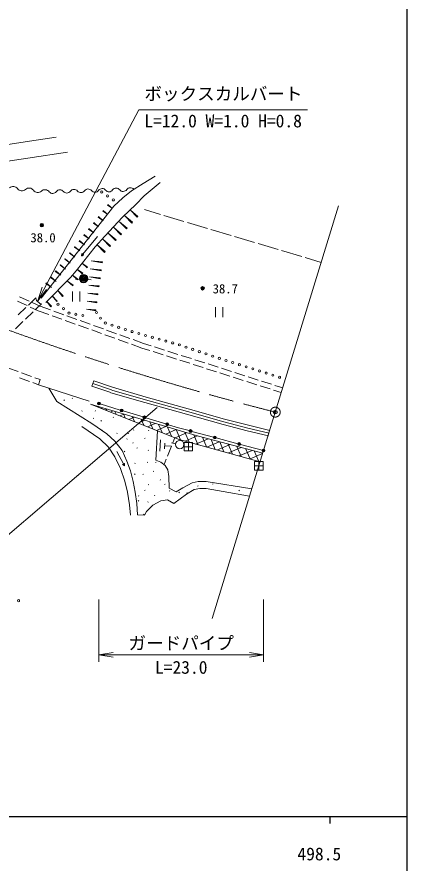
# Model space of a CAD drawing. Units: millimetres at full size, sheet at 1:1000; details may follow other scales. Extents: x 40000 to 680000, y 20000 to 380000.
# Drawn here: x 523435 to 579000, y 198357 to 318806 of the extents above; entities that cross this region are included whole.
import ezdxf
from ezdxf.enums import TextEntityAlignment as Align

# ---------------------------------------------------------------- set-up
doc = ezdxf.new("R2010")
doc.units = ezdxf.units.MM
doc.header["$LTSCALE"] = 1000
doc.header["$PDMODE"] = 32
doc.header["$PDSIZE"] = 500
doc.linetypes.add('CHAIN', pattern=[18.5, 12, -1.5, 3.5, -1.5])
for name, color, linetype, lineweight in [('M-BMK', 2, 'CHAIN', 13), ('M-BMK-OTRS', 5, 'Continuous', 13), ('M-BMK-ROW', 30, 'Continuous', 13), ('M-STR-HTXT', 7, 'Continuous', 13), ('M-STR-STRC', 7, 'Continuous', 13), ('M-TTL-BAND', 7, 'Continuous', 25), ('M-WORK', 1, 'Continuous', 13)]:
    doc.layers.add(name, color=color, linetype=linetype, lineweight=lineweight)
doc.layers.add('M-OTRS', color=6, linetype='Continuous')
doc.styles.add('ＭＳ ゴシック', font='')
doc.styles.get('ＭＳ ゴシック').set_extended_font_data('MS Gothic')

# ---------------------------------------------------------------- blocks, each defined once
blk = doc.blocks.new('open_arrow')
at = {"color": 0, "linetype": 'Continuous', "lineweight": -2}
blk.add_lwpolyline([(7.5, 1.25), (0, 0), (7.5, -1.25)], dxfattribs=at)

msp = doc.modelspace()

# ---------------------------------------------------------------- hatches: boundary and pattern name
at = {"layer": 'M-WORK'}
h = msp.add_hatch(dxfattribs=at)
h.set_pattern_fill('USER', color=256, style=0, pattern_type=2)
h.set_pattern_definition([(23.35, (546115, 260057), (-396.35, 918.1), []), (113.35, (546115, 260057), (-918.1, -396.35), [])])
h.paths.add_polyline_path([(533909, 263682), (546532, 258672), (558069, 255487), (558444, 256710), (549293, 259113)])

# ---------------------------------------------------------------- linework, layer by layer
at = {"layer": 'M-BMK'}
msp.add_circle((560232, 262547), 700, dxfattribs=at)
msp.add_arc((658587, 650266), 400000, 247.14474, 255.76566, dxfattribs=at)
at = {"layer": 'M-BMK-OTRS'}
for p, q in [((569237, 291933), (560232, 262547)), ((560232, 262547), (551228, 233160))]:
    msp.add_line(p, q, dxfattribs=at)
at = {"layer": 'M-BMK-ROW'}
for p, q in [((548457, 258229), (547257, 258229)), ((547257, 258229), (547257, 257029)), ((547857, 257029), (547857, 258229)), ((548457, 257029), (548457, 258229)), ((548457, 257629), (547257, 257629)), ((547257, 257029), (548457, 257029)), ((558490, 255504), (557290, 255504)), ((557290, 255504), (557290, 254304)), ((557890, 254304), (557890, 255504)), ((558490, 254304), (558490, 255504)), ((558490, 254904), (557290, 254904)), ((557290, 254304), (558490, 254304))]:
    msp.add_line(p, q, dxfattribs=at)
at = {"layer": 'M-OTRS'}
msp.add_point((560232, 262547), dxfattribs=at)
at = {"layer": 'M-STR-HTXT'}
for p, q in [((535119, 235858), (535119, 227003)), ((558555, 235858), (558555, 227003)), ((535119, 228003), (558555, 228003))]:
    msp.add_line(p, q, dxfattribs=at)
msp.add_lwpolyline([(526400, 278400), (540800, 305600), (564800, 305600)], dxfattribs=at)
at = {"layer": 'M-STR-STRC'}
for p, q in [((519920, 243164), (543414, 263208)), ((535310, 263708), (538163, 262841)), ((538545, 262725), (541398, 261858)), ((541781, 261741), (544633, 260874)), ((545016, 260758), (546442, 260325)), ((546442, 260325), (547979, 259912)), ((548366, 259808), (551440, 258983)), ((551827, 258880), (554901, 258055)), ((555288, 257951), (558362, 257126))]:
    msp.add_line(p, q, dxfattribs=at)
for centre, radius in [((535119, 263766), 200), ((535119, 263766), 160), ((535119, 263766), 120), ((535119, 263766), 100), ((538354, 262783), 200), ((538354, 262783), 160), ((538354, 262783), 120), ((538354, 262783), 100), ((541589, 261800), 200), ((541589, 261800), 160), ((541589, 261800), 120), ((541589, 261800), 100), ((544825, 260816), 200), ((544825, 260816), 160), ((544825, 260816), 120), ((544825, 260816), 100), ((548173, 259860), 200), ((548173, 259860), 160), ((548173, 259860), 120), ((548173, 259860), 100), ((551633, 258932), 200), ((551633, 258932), 160), ((551633, 258932), 120), ((551633, 258932), 100), ((555094, 258003), 200), ((555094, 258003), 160), ((555094, 258003), 120), ((555094, 258003), 100), ((558555, 257074), 200), ((558555, 257074), 160), ((558555, 257074), 120), ((558555, 257074), 100)]:
    msp.add_circle(centre, radius, dxfattribs=at)
at = {"layer": 'M-TTL-BAND'}
for p, q in [((579000, 20000), (579000, 370000)), ((40000, 205000), (579000, 205000)), ((568000, 205000), (568000, 204000))]:
    msp.add_line(p, q, dxfattribs=at)
at = {"layer": 'M-WORK'}
for p, q in [((536343, 292031), (536397, 292101)), ((536343, 292031), (537064, 291519)), ((536370, 292066), (537064, 291519)), ((536397, 292101), (537064, 291519)), ((534994, 290319), (535049, 290390)), ((534994, 290319), (535727, 289798)), ((535021, 290355), (535727, 289798)), ((535049, 290390), (535727, 289798)), ((535668, 291176), (535723, 291246)), ((535668, 291176), (536396, 290659)), ((535696, 291211), (536396, 290659)), ((535723, 291246), (536396, 290659)), ((539849, 289520), (538816, 290484)), ((539898, 289571), (538816, 290484)), ((539801, 289468), (538816, 290484)), ((540628, 290353), (539604, 291309)), ((540675, 290404), (539604, 291309)), ((540580, 290301), (539604, 291309)), ((540675, 290404), (540580, 290301)), ((541585, 291378), (543874, 290695)), ((544353, 290552), (547228, 289695)), ((534319, 289462), (534375, 289533)), ((534319, 289462), (535058, 288937)), ((534347, 289498), (535058, 288937)), ((534375, 289533), (535058, 288937)), ((539070, 288685), (538028, 289659)), ((539119, 288738), (538028, 289659)), ((539022, 288633), (538028, 289659)), ((539898, 289571), (539801, 289468)), ((547707, 289552), (550582, 288694)), ((533643, 288605), (533699, 288676)), ((533643, 288605), (534389, 288075)), ((533671, 288641), (534389, 288075)), ((533699, 288676), (534389, 288075)), ((537509, 287014), (536447, 288006)), ((537559, 287067), (536447, 288006)), ((537460, 286961), (536447, 288006)), ((538290, 287850), (537238, 288833)), ((538339, 287903), (537238, 288833)), ((538241, 287798), (537238, 288833)), ((538339, 287903), (538241, 287798)), ((539119, 288738), (539022, 288633)), ((551061, 288552), (553936, 287694)), ((532290, 286888), (532348, 286961)), ((532290, 286888), (533048, 286350)), ((532319, 286924), (533048, 286350)), ((532348, 286961), (533048, 286350)), ((534913, 287548), (532820, 285015)), ((532967, 287747), (533024, 287819)), ((532967, 287747), (533719, 287213)), ((532995, 287783), (533719, 287213)), ((533024, 287819), (533719, 287213)), ((536728, 286177), (535656, 287178)), ((536778, 286231), (535656, 287178)), ((536677, 286124), (535656, 287178)), ((537559, 287067), (537460, 286961)), ((554415, 287551), (557290, 286694)), ((531613, 286029), (531671, 286102)), ((531613, 286029), (532377, 285486)), ((531642, 286065), (532377, 285486)), ((531671, 286102), (532377, 285486)), ((535945, 285339), (534863, 286350)), ((535995, 285394), (534863, 286350)), ((535894, 285285), (534863, 286350)), ((536778, 286231), (536677, 286124)), ((557769, 286551), (560644, 285693)), ((561123, 285550), (563997, 284693)), ((530258, 284308), (530317, 284383)), ((530258, 284308), (531034, 283757)), ((530287, 284345), (531034, 283757)), ((530317, 284383), (531034, 283757)), ((530936, 285169), (530994, 285243)), ((530936, 285169), (531706, 284622)), ((530965, 285206), (531706, 284622)), ((530994, 285243), (531706, 284622)), ((532702, 285108), (532636, 284779)), ((532820, 285015), (532636, 284779)), ((532636, 284779), (532939, 284923)), ((532812, 285022), (532640, 284801)), ((532805, 285028), (532645, 284823)), ((532797, 285034), (532649, 284845)), ((532789, 285040), (532654, 284867)), ((532828, 285009), (532656, 284788)), ((532781, 285046), (532658, 284888)), ((532773, 285052), (532662, 284910)), ((532765, 285058), (532667, 284932)), ((532757, 285065), (532671, 284954)), ((532749, 285071), (532676, 284976)), ((532836, 285003), (532676, 284798)), ((532742, 285077), (532680, 284998)), ((532734, 285083), (532684, 285020)), ((532726, 285089), (532689, 285042)), ((532718, 285095), (532693, 285064)), ((532844, 284997), (532696, 284808)), ((532710, 285102), (532698, 285086)), ((532939, 284923), (532702, 285108)), ((532852, 284991), (532717, 284817)), ((532860, 284985), (532737, 284827)), ((532868, 284978), (532757, 284837)), ((532876, 284972), (532777, 284846)), ((532883, 284966), (532797, 284856)), ((532891, 284960), (532818, 284865)), ((532882, 285094), (532820, 285015)), ((532899, 284954), (532838, 284875)), ((532907, 284948), (532858, 284885)), ((532915, 284942), (532878, 284894)), ((532923, 284935), (532898, 284904)), ((532931, 284929), (532918, 284914)), ((535995, 285394), (535894, 285285)), ((564477, 284550), (566765, 283867)), ((529580, 283447), (529639, 283522)), ((529580, 283447), (530362, 282892)), ((529609, 283485), (530362, 282892)), ((529639, 283522), (530362, 282892)), ((533449, 283143), (532757, 283687)), ((533476, 283178), (532757, 283687)), ((533422, 283109), (532757, 283687)), ((533476, 283178), (533422, 283109)), ((535597, 283880), (533998, 284100)), ((535608, 283960), (533998, 284100)), ((535586, 283800), (533998, 284100)), ((535608, 283960), (535586, 283800)), ((528901, 282585), (528961, 282661)), ((528901, 282585), (529689, 282026)), ((528931, 282623), (529689, 282026)), ((528961, 282661), (529689, 282026)), ((532101, 281429), (531343, 282025)), ((532131, 281467), (531343, 282025)), ((532072, 281391), (531343, 282025)), ((532777, 282288), (532052, 282858)), ((532805, 282324), (532052, 282858)), ((532748, 282252), (532052, 282858)), ((532805, 282324), (532748, 282252)), ((535440, 282730), (533885, 282943)), ((535450, 282807), (533885, 282943)), ((535429, 282652), (533885, 282943)), ((535450, 282807), (535429, 282652)), ((527542, 280860), (527603, 280937)), ((527542, 280860), (528342, 280292)), ((527572, 280899), (528342, 280292)), ((527603, 280937), (528342, 280292)), ((528222, 281723), (528282, 281800)), ((528222, 281723), (529016, 281159)), ((528252, 281761), (529016, 281159)), ((528282, 281800), (529016, 281159)), ((531424, 280567), (530632, 281189)), ((531455, 280607), (530632, 281189)), ((531393, 280528), (530632, 281189)), ((531779, 281454), (533988, 281380)), ((532131, 281467), (532072, 281391)), ((535282, 281583), (533773, 281790)), ((535293, 281659), (533773, 281790)), ((535272, 281508), (533773, 281790)), ((535293, 281659), (535272, 281508)), ((529965, 279064), (529266, 279841)), ((530004, 279099), (529266, 279841)), ((529926, 279029), (529266, 279841)), ((531346, 279712), (531346, 278312)), ((531455, 280607), (531393, 280528)), ((532396, 278312), (532396, 279712)), ((534970, 279305), (533551, 279499)), ((534980, 279376), (533551, 279499)), ((534960, 279234), (533551, 279499)), ((535126, 280442), (533662, 280643)), ((535136, 280515), (533662, 280643)), ((535116, 280369), (533662, 280643)), ((535136, 280515), (535116, 280369)), ((523524, 278331), (524887, 277704)), ((523804, 278972), (525167, 278346)), ((525068, 277787), (526139, 278810)), ((528322, 277589), (527641, 278347)), ((528360, 277623), (527641, 278347)), ((528284, 277555), (527641, 278347)), ((529143, 278326), (528453, 279094)), ((529181, 278360), (528453, 279094)), ((529105, 278291), (528453, 279094)), ((529181, 278360), (529105, 278291)), ((530004, 279099), (529926, 279029)), ((534815, 278172), (533440, 278360)), ((534824, 278241), (533440, 278360)), ((534805, 278103), (533440, 278360)), ((534824, 278241), (534805, 278103)), ((534980, 279376), (534960, 279234)), ((523622, 276405), (524707, 277442)), ((525341, 277495), (526474, 276974)), ((525621, 278137), (526739, 277622)), ((526944, 277969), (526100, 277158)), ((526739, 277622), (528215, 277093)), ((528360, 277623), (528284, 277555)), ((534660, 277044), (533330, 277226)), ((534669, 277110), (533330, 277226)), ((534651, 276977), (533330, 277226)), ((534669, 277110), (534651, 276977)), ((551724, 277475), (551724, 276075)), ((552774, 276075), (552774, 277475)), ((525739, 276812), (524658, 275772)), ((526474, 276974), (527970, 276437)), ((528440, 276268), (529852, 275761)), ((528685, 276924), (530097, 276417)), ((530568, 276248), (531979, 275741)), ((524297, 275426), (523216, 274386)), ((530323, 275592), (531734, 275085)), ((532205, 274916), (533617, 274410)), ((532450, 275572), (533862, 275066)), ((534332, 274897), (535744, 274390)), ((534087, 274241), (535499, 273734)), ((535970, 273565), (537382, 273058)), ((536215, 274221), (537627, 273714)), ((538097, 273545), (539509, 273038)), ((537852, 272889), (539264, 272382)), ((539735, 272214), (541230, 271677)), ((539980, 272869), (541455, 272340)), ((541455, 272340), (542562, 271986)), ((541230, 271677), (542343, 271321)), ((542819, 271169), (544248, 270713)), ((543038, 271834), (544467, 271378)), ((544943, 271225), (546372, 270769)), ((544724, 270561), (546153, 270104)), ((546630, 269952), (548058, 269496)), ((546848, 270617), (548277, 270161)), ((548754, 270008), (550182, 269552)), ((522224, 268828), (523632, 268310)), ((548535, 269343), (549964, 268887)), ((550440, 268735), (551869, 268279)), ((550659, 269400), (552088, 268943)), ((552564, 268791), (553993, 268335)), ((523819, 267419), (525231, 266913)), ((524102, 268138), (525510, 267621)), ((525979, 267449), (526724, 267175)), ((552345, 268126), (553774, 267670)), ((554250, 267518), (555679, 267061)), ((554469, 268183), (555898, 267726)), ((556374, 267574), (557803, 267118)), ((525702, 266744), (526503, 266457)), ((526724, 267175), (526503, 266457)), ((526503, 266457), (533702, 264097)), ((534119, 266238), (536796, 265325)), ((534248, 266616), (536925, 265704)), ((556155, 266909), (557584, 266453)), ((558061, 266301), (559489, 265844)), ((558279, 266966), (559708, 266509)), ((560185, 266357), (561291, 266004)), ((536833, 265313), (541636, 263933)), ((536943, 265698), (541747, 264318)), ((559966, 265692), (561078, 265337)), ((530132, 264211), (530203, 264282)), ((531285, 264488), (531356, 264559)), ((541639, 263932), (547602, 262239)), ((541748, 264317), (547711, 262624)), ((531426, 262603), (531445, 262621)), ((532667, 262680), (532738, 262751)), ((534576, 262706), (534647, 262776)), ((547713, 262624), (552903, 261170)), ((534318, 261635), (534389, 261705)), ((537121, 261785), (537192, 261855)), ((547605, 262238), (552795, 260784)), ((535396, 261263), (535466, 261334)), ((552810, 260780), (556215, 259897)), ((552910, 261168), (556315, 260284)), ((556323, 260282), (559345, 259565)), ((535576, 259917), (535639, 259980)), ((537660, 259497), (537731, 259568)), ((539265, 259470), (539336, 259540)), ((540034, 259982), (540105, 260052)), ((542165, 259908), (542236, 259979)), ((556231, 259893), (559253, 259176)), ((539071, 258688), (539142, 258759)), ((539940, 258132), (540011, 258203)), ((541622, 258774), (541692, 258845)), ((543787, 256980), (543879, 258583)), ((544451, 257344), (544497, 258145)), ((546011, 258034), (545471, 258182)), ((545621, 258155), (545923, 258914)), ((537684, 256950), (538602, 255173)), ((538720, 256909), (538790, 256980)), ((540521, 257402), (540591, 257472)), ((542112, 257080), (542183, 257151)), ((544474, 257745), (545435, 257689)), ((544880, 256297), (545436, 257690)), ((542006, 255364), (542077, 255435)), ((543185, 255366), (543255, 255436)), ((544392, 255073), (544695, 255832)), ((538735, 255242), (538469, 255105)), ((538469, 255105), (538740, 254907)), ((538478, 255109), (538487, 255091)), ((538487, 255114), (538505, 255078)), ((538496, 255118), (538523, 255065)), ((538504, 255123), (538541, 255052)), ((538513, 255127), (538559, 255039)), ((538522, 255132), (538577, 255025)), ((538531, 255137), (538595, 255012)), ((538540, 255141), (538613, 254999)), ((538549, 255146), (538632, 254986)), ((538556, 255262), (538602, 255173)), ((538558, 255150), (538650, 254973)), ((538567, 255155), (538668, 254960)), ((538576, 255160), (538686, 254946)), ((538584, 255164), (538704, 254933)), ((538593, 255169), (538722, 254920)), ((538602, 255173), (538740, 254907)), ((538611, 255178), (538740, 254929)), ((538620, 255183), (538739, 254952)), ((538629, 255187), (538739, 254974)), ((538638, 255192), (538739, 254996)), ((538647, 255196), (538738, 255019)), ((538655, 255201), (538738, 255041)), ((538664, 255206), (538738, 255063)), ((538673, 255210), (538738, 255086)), ((538682, 255215), (538737, 255108)), ((538691, 255219), (538737, 255130)), ((538700, 255224), (538737, 255153)), ((538709, 255228), (538736, 255175)), ((538718, 255233), (538736, 255198)), ((538727, 255238), (538736, 255220)), ((538740, 254907), (538735, 255242)), ((540227, 255236), (540298, 255307)), ((542854, 254078), (542925, 254149)), ((540182, 253693), (540253, 253763)), ((541386, 253649), (541457, 253720)), ((542129, 252197), (542200, 252267)), ((543835, 252866), (543906, 252937)), ((544475, 252225), (544545, 252296)), ((549166, 251997), (549237, 252068)), ((551302, 252283), (551372, 252354)), ((540743, 250589), (540814, 250660)), ((541615, 251385), (541686, 251456)), ((543023, 250657), (543094, 250727)), ((545149, 251311), (545220, 251382)), ((546516, 251063), (546586, 251134)), ((547617, 251034), (547688, 251104)), ((555060, 251369), (555130, 251440)), ((540722, 249887), (540792, 249958)), ((542060, 249714), (542131, 249784)), ((545293, 249833), (545308, 249848)), ((541470, 247933), (541541, 248004))]:
    msp.add_line(p, q, dxfattribs=at)
for points in [[(492341, 294505), (493353, 295174), (494727, 295837), (496494, 296450), (498310, 296880), (501083, 297346), (504875, 297935), (509059, 298573), (513292, 299260), (517832, 300008), (522148, 300637), (526197, 301282), (529031, 301705)], [(495781, 291975), (495716, 292179), (495771, 292441), (496029, 292757), (496871, 293419), (497861, 293991), (498892, 294417), (500634, 294872), (502404, 295184), (505698, 295736), (511183, 296620), (518950, 297779), (524987, 298718), (530637, 299546)], [(526900, 278753), (537221, 291872), (538512, 293047), (539763, 294059), (541420, 295108), (543131, 296157)], [(527547, 278171), (531073, 281708), (531879, 282655), (534591, 286064), (535936, 287618), (538476, 290315), (540359, 292098), (541572, 293315), (543830, 295237)], [(526139, 278810), (526213, 278442), (526720, 278000), (526944, 277969)], [(534119, 266238), (534248, 266616), (534377, 266995)], [(534377, 266995), (537054, 266082), (541857, 264702), (547821, 263009), (553011, 261555), (556416, 260671), (559438, 259954)], [(527959, 265980), (529140, 264083), (534109, 260936), (536263, 259472), (537367, 258396), (538434, 257071), (539097, 255561), (539612, 254199), (539999, 252653), (540275, 251144), (540496, 249561), (540624, 247942), (541600, 247868), (541876, 248402), (542815, 249285), (543937, 249911), (544858, 250077), (545778, 249561), (547600, 250886), (548686, 251531), (549477, 251678), (550379, 251659), (552790, 251255), (556566, 250583)], [(533909, 263682), (549293, 259113), (558444, 256710)], [(533909, 263682), (546532, 258672), (558069, 255487)], [(532669, 260523), (535246, 258732), (536473, 257554), (537368, 256179), (538166, 254548), (538804, 252707), (539172, 251161), (539467, 249357), (539614, 247885)], [(543454, 259894), (543213, 255727), (543937, 255445), (544539, 254954), (544919, 254328), (545078, 253371), (545140, 251715), (546097, 251199), (547042, 251776), (548391, 252500), (549263, 252684), (550391, 252659), (556884, 251619)]]:
    msp.add_lwpolyline(points, dxfattribs=at)
for centre, radius in [((535515, 293890), 150), ((536338, 293321), 150), ((537160, 292753), 150), ((526989, 289157), 150), ((526989, 289157), 120), ((526989, 289157), 90), ((526989, 289157), 60), ((526989, 289157), 30), ((526989, 289157), 20), ((532929, 281552), 600), ((532929, 281552), 480), ((532929, 281552), 360), ((532929, 281552), 240), ((532929, 281552), 120), ((532929, 281552), 20), ((549876, 280181), 150), ((549876, 280181), 120), ((549876, 280181), 90), ((549876, 280181), 60), ((549876, 280181), 30), ((549876, 280181), 20), ((529291, 277904), 150), ((530070, 277277), 150), ((530848, 276649), 150), ((531833, 276477), 150), ((532818, 276305), 150), ((534757, 276728), 150), ((535348, 275921), 150), ((536025, 275233), 150), ((536977, 274928), 150), ((537929, 274623), 150), ((538881, 274317), 150), ((539834, 274012), 150), ((540793, 273732), 150), ((541757, 273466), 150), ((542721, 273199), 150), ((543685, 272933), 150), ((544649, 272666), 150), ((545613, 272400), 150), ((546574, 272124), 150), ((547521, 271804), 150), ((548468, 271483), 150), ((549415, 271162), 150), ((550362, 270841), 150), ((551310, 270521), 150), ((552257, 270202), 150), ((553212, 269903), 150), ((554166, 269604), 150), ((555120, 269305), 150), ((556074, 269006), 150), ((557029, 268707), 150), ((557983, 268408), 150), ((558937, 268109), 150), ((559892, 267811), 150), ((560846, 267512), 150), ((546620, 257930), 600), ((523675, 235706), 150)]:
    msp.add_circle(centre, radius, dxfattribs=at)
for centre, radius, start, end in [((522903, 293902), 772, 36.80239, 131.70725), ((524139, 294828), 772, 216.80239, 311.70725), ((525167, 293675), 772, 36.80239, 131.70725), ((526403, 294600), 772, 216.80239, 311.70725), ((527430, 293447), 772, 36.80239, 131.70725), ((528539, 294301), 628, 218.64496, 324.66382), ((529563, 293575), 628, 38.64496, 144.66382), ((530543, 294359), 628, 218.64496, 324.66382), ((531567, 293633), 628, 38.64496, 144.66382), ((532548, 294417), 628, 218.64496, 324.66382), ((533572, 293691), 628, 38.64496, 144.66382), ((534552, 294475), 628, 218.64496, 324.66382), ((535576, 293749), 628, 38.64496, 144.66382), ((536557, 294533), 628, 218.64496, 324.66382), ((537581, 293807), 628, 38.64496, 144.66382), ((538561, 294591), 628, 218.64496, 324.66382), ((539585, 293865), 628, 38.64496, 144.66382)]:
    msp.add_arc(centre, radius, start, end, dxfattribs=at)
for p in [(526989, 289157), (532929, 281552), (549876, 280181)]:
    msp.add_point(p, dxfattribs=at)

# ---------------------------------------------------------------- block references
at = {"layer": 'M-STR-HTXT', "xscale": 267, "yscale": 267}
for p, rotation in [((526400, 278400), 62.1), ((558555, 228003), 180)]:
    msp.add_blockref('open_arrow', p, dxfattribs=dict(at, rotation=rotation))
msp.add_blockref('open_arrow', (535119, 228003), dxfattribs=at)

# ---------------------------------------------------------------- texts
at = {"layer": 'M-STR-HTXT', "style": 'ＭＳ ゴシック'}
msp.add_text('ボックスカルバート', height=1833, dxfattribs=at).set_placement((541600, 306400), align=Align.BOTTOM_LEFT)
for s, p in [('L=12.0 W=1.0 H=0.8', (552800, 304000)), ('ガードパイプ', (546833, 229664))]:
    msp.add_text(s, height=1833, dxfattribs=at).set_placement(p, align=Align.MIDDLE_CENTER)
msp.add_text('L=23.0', height=1833, dxfattribs=at).set_placement((546833, 224757), align=Align.BOTTOM_CENTER)
at = {"layer": 'M-TTL-BAND', "style": 'ＭＳ ゴシック'}
msp.add_text('498.5', height=1833, dxfattribs=at).set_placement((566500, 198195), align=Align.BOTTOM_CENTER)
at = {"layer": 'M-WORK', "style": 'ＭＳ ゴシック'}
for s, p in [('38.0', (527155, 287380)), ('38.7', (553110, 280112))]:
    msp.add_text(s, height=1320, dxfattribs=at).set_placement(p, align=Align.MIDDLE_CENTER)

doc.saveas('drawing.dxf')
